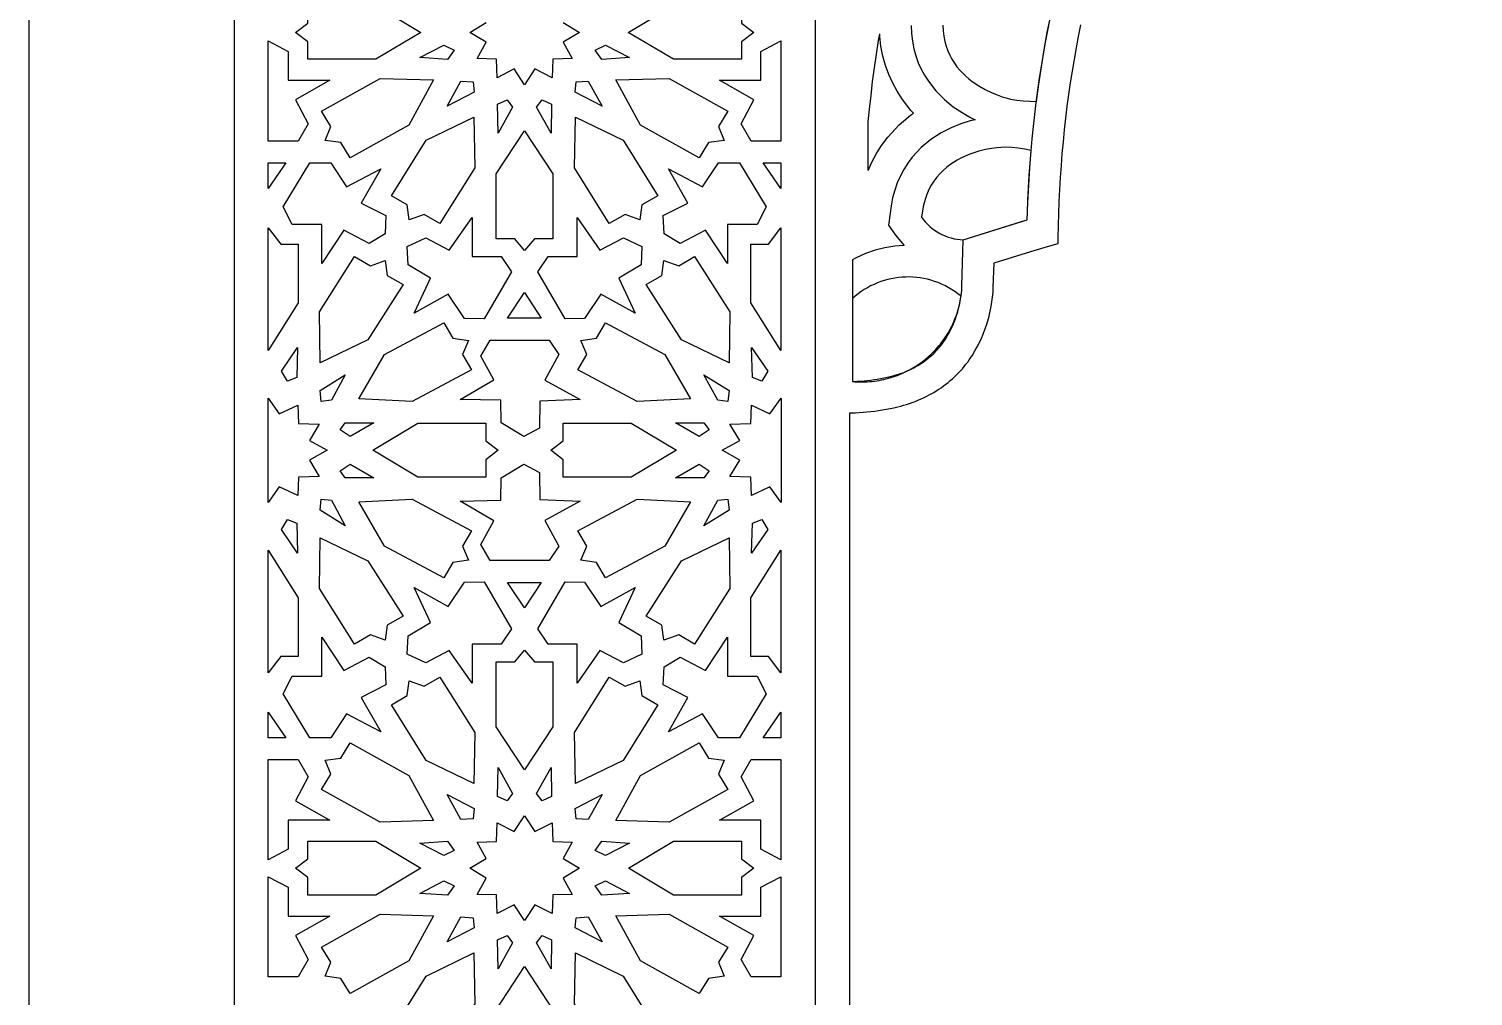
# Model space of a CAD drawing. Extents: x -275 to 275, y -935 to 935.
# Drawn here: x -275 to -63.8, y 469.7 to 611.1 of the extents above; entities that cross this region are included whole.
import ezdxf

# ---------------------------------------------------------------- set-up
doc = ezdxf.new("R2010")
doc.units = 0
doc.layers.add('LAYER_1', color=18, linetype='CONTINUOUS')
doc.layers.add('LAYER_2', color=4, linetype='CONTINUOUS')

msp = doc.modelspace()

# ---------------------------------------------------------------- linework, layer by layer
at = {"layer": 'LAYER_1'}
for points in [[(-275, -935), (275, -935), (275, 935), (-275, 935)], [(-217.66, 610.61), (-224.27, 606.67), (-234.21, 606.67), (-234.21, 609.24), (-236.02, 610.61), (-236.02, 610.61), (-234.21, 611.98), (-234.21, 614.55), (-224.27, 614.55)], [(-170.79, 611.98), (-168.98, 610.61), (-168.98, 610.61), (-170.79, 609.24), (-170.79, 606.67), (-180.73, 606.67), (-187.34, 610.61), (-180.73, 614.55), (-170.79, 614.55)], [(-237.06, 607.81), (-237.06, 603.6), (-231.01, 603.6), (-236, 600.74), (-234.16, 597.25), (-235.62, 594.7), (-239.99, 594.7), (-239.99, 609.36)], [(-212.8, 608.01), (-213.78, 606.66), (-217.82, 606.93), (-214.33, 608.74)], [(-187.18, 606.93), (-191.22, 606.66), (-192.2, 608.01), (-190.67, 608.74)], [(-165.01, 594.7), (-169.38, 594.7), (-170.84, 597.25), (-169, 600.74), (-173.99, 603.6), (-167.94, 603.6), (-167.94, 607.81), (-165.01, 609.36)], [(-215.83, 603.65), (-219.44, 597.06), (-228.02, 592.27), (-229.38, 594.49), (-231.68, 594.8), (-230.84, 596.86), (-232.2, 599.08), (-223.62, 603.87)], [(-210.02, 603.36), (-209.9, 601.88), (-213.85, 599.83), (-211.81, 603.48)], [(-191.15, 599.83), (-195.1, 601.88), (-194.98, 603.36), (-193.19, 603.48)], [(-172.8, 599.08), (-174.16, 596.86), (-173.32, 594.8), (-175.62, 594.49), (-176.98, 592.27), (-185.56, 597.06), (-189.17, 603.65), (-181.38, 603.87)], [(-204.25, 599.68), (-206.37, 595.87), (-206.45, 600.11), (-205.06, 600.77)], [(-198.55, 600.11), (-198.63, 595.87), (-200.75, 599.68), (-199.94, 600.77)], [(-209.78, 590.78), (-214.88, 582.65), (-217.19, 583.97), (-219.36, 583.18), (-219.66, 585.37), (-221.98, 586.69), (-216.89, 594.83), (-209.94, 598.22)], [(-188.11, 594.83), (-183.02, 586.69), (-185.34, 585.37), (-185.64, 583.18), (-187.81, 583.97), (-190.12, 582.65), (-195.22, 590.78), (-195.06, 598.22)], [(-198.36, 589.91), (-198.36, 580.43), (-201.06, 580.43), (-202.5, 578.7), (-203.94, 580.43), (-206.64, 580.43), (-206.64, 589.91), (-202.5, 596.21)], [(-138.36, 580.27), (-128.99, 583.18), (-128.89, 585.72), (-128.76, 588.27), (-128.61, 590.81), (-128.43, 593.35), (-129.36, 593.53), (-130.3, 593.68), (-131.25, 593.78), (-132.21, 593.82), (-132.85, 593.79), (-133.46, 593.73), (-134.21, 593.63), (-135.1, 593.47), (-136.07, 593.23), (-137.11, 592.9), (-137.64, 592.7), (-138.18, 592.47), (-138.72, 592.21), (-139.26, 591.92), (-139.79, 591.59), (-140.31, 591.23), (-140.82, 590.84), (-141.31, 590.41), (-141.78, 589.93), (-142.22, 589.42), (-142.64, 588.86), (-143.02, 588.26), (-143.37, 587.61), (-143.68, 586.91), (-143.94, 586.16), (-144.16, 585.36), (-144.33, 584.5), (-144.44, 583.59), (-144.17, 583.22), (-143.88, 582.88), (-143.57, 582.55), (-143.24, 582.24), (-142.9, 581.95), (-142.55, 581.69), (-142.17, 581.44), (-141.79, 581.22), (-141.39, 581.02), (-140.99, 580.84), (-140.57, 580.68), (-140.14, 580.55), (-139.7, 580.44), (-139.26, 580.36), (-138.81, 580.3)], [(-239.99, 587.77), (-239.99, 591.53), (-237.4, 591.53)], [(-228.53, 588.04), (-223.54, 590.65), (-226.39, 585.64), (-222.78, 583.81), (-222.91, 581.14), (-225.23, 579.72), (-228.94, 581.67), (-232.15, 576.82), (-232.15, 582.53), (-236.49, 582.53), (-237.82, 585.11), (-233.93, 591.53), (-230.85, 591.53)], [(-167.18, 585.11), (-168.51, 582.53), (-172.85, 582.53), (-172.85, 576.82), (-176.06, 581.67), (-179.77, 579.72), (-182.09, 581.14), (-182.22, 583.81), (-178.61, 585.64), (-181.46, 590.65), (-176.47, 588.04), (-174.15, 591.53), (-171.07, 591.53)], [(-165.01, 587.77), (-167.6, 591.53), (-165.01, 591.53)], [(-210.19, 577.84), (-205.93, 577.84), (-204.42, 575.58), (-208.43, 568.7), (-211.28, 568.75), (-213.66, 572.31), (-218.67, 569.57), (-216.27, 574.67), (-219.54, 576.63), (-219.66, 579.31), (-216.95, 580.58), (-213.52, 578.78), (-210.19, 583.54)], [(-191.48, 578.78), (-188.05, 580.58), (-185.34, 579.31), (-185.46, 576.63), (-188.73, 574.67), (-186.33, 569.57), (-191.34, 572.31), (-193.72, 568.75), (-196.57, 568.7), (-200.58, 575.58), (-199.07, 577.84), (-194.81, 577.84), (-194.81, 583.54)], [(-238.15, 579.65), (-235.6, 579.65), (-235.6, 571.08), (-239.99, 564.07), (-239.99, 582.02)], [(-165.01, 564.07), (-169.4, 571.08), (-169.4, 579.65), (-166.85, 579.65), (-165.01, 582.02)], [(-225.05, 576.49), (-222.88, 577.26), (-222.59, 575.07), (-220.28, 573.73), (-225.44, 565.63), (-232.41, 562.29), (-232.51, 569.72), (-227.36, 577.83)], [(-172.49, 569.72), (-172.59, 562.29), (-179.56, 565.63), (-184.72, 573.73), (-182.41, 575.07), (-182.12, 577.26), (-179.95, 576.49), (-177.64, 577.83)], [(-154.55, 559.55), (-154.19, 559.52), (-153.82, 559.5), (-153.46, 559.49), (-153.1, 559.49), (-152.74, 559.5), (-152.39, 559.51), (-152.03, 559.53), (-151.68, 559.57), (-151.33, 559.61), (-150.98, 559.66), (-150.64, 559.71), (-150.29, 559.78), (-149.95, 559.85), (-149.61, 559.93), (-149.28, 560.02), (-148.95, 560.12), (-148.62, 560.22), (-148.29, 560.33), (-147.97, 560.45), (-147.65, 560.58), (-147.33, 560.71), (-147.02, 560.85), (-146.71, 561), (-146.4, 561.15), (-146.1, 561.31), (-145.81, 561.48), (-145.51, 561.66), (-145.22, 561.84), (-144.94, 562.03), (-144.66, 562.22), (-144.38, 562.42), (-144.11, 562.63), (-143.85, 562.84), (-143.59, 563.06), (-143.33, 563.29), (-143.08, 563.52), (-142.84, 563.76), (-142.6, 564), (-142.37, 564.25), (-142.14, 564.5), (-141.92, 564.76), (-141.7, 565.02), (-141.49, 565.29), (-141.29, 565.57), (-141.09, 565.85), (-140.9, 566.14), (-140.71, 566.43), (-140.53, 566.72), (-140.36, 567.02), (-140.2, 567.32), (-140.04, 567.63), (-139.89, 567.95), (-139.74, 568.26), (-139.61, 568.58), (-139.48, 568.91), (-139.36, 569.24), (-139.24, 569.57), (-139.14, 569.91), (-139.04, 570.25), (-138.95, 570.6), (-138.87, 570.95), (-138.8, 571.3), (-138.73, 571.66), (-138.67, 572.02), (-139.13, 572.38), (-139.59, 572.71), (-140.06, 573.02), (-140.54, 573.31), (-141.03, 573.57), (-141.53, 573.8), (-142.04, 574.01), (-142.55, 574.2), (-143.07, 574.36), (-143.59, 574.5), (-144.11, 574.62), (-144.64, 574.71), (-145.17, 574.77), (-145.7, 574.82), (-146.23, 574.84), (-146.77, 574.83), (-147.3, 574.8), (-147.83, 574.75), (-148.35, 574.68), (-148.87, 574.58), (-149.39, 574.46), (-149.9, 574.32), (-150.41, 574.16), (-150.91, 573.97), (-151.4, 573.76), (-151.89, 573.53), (-152.36, 573.27), (-152.83, 572.99), (-153.28, 572.7), (-153.72, 572.38), (-154.15, 572.03), (-154.57, 571.67)], [(-200.06, 568.82), (-205, 568.82), (-202.5, 572.55)], [(-212.99, 565.89), (-210.71, 565.54), (-211.59, 563.5), (-210.28, 561.25), (-218.96, 556.63), (-226.74, 557.01), (-222.99, 563.52), (-214.31, 568.14)], [(-182.01, 563.52), (-178.26, 557.01), (-186.04, 556.63), (-194.72, 561.25), (-193.41, 563.5), (-194.29, 565.54), (-192.01, 565.89), (-190.69, 568.14)], [(-235.81, 560.15), (-237.2, 559.6), (-238.07, 561.06), (-235.7, 564.52)], [(-197.49, 563.51), (-199.56, 559.73), (-194.36, 556.92), (-200.26, 556.68), (-200.31, 552.73), (-202.59, 551.5), (-205.94, 553.53), (-205.96, 556.8), (-211.94, 556.94), (-207, 559.8), (-208.89, 563.24), (-207.53, 565.6), (-198.93, 565.6)], [(-166.93, 561.06), (-167.8, 559.6), (-169.19, 560.15), (-169.3, 564.52)], [(-230.75, 556.8), (-232.24, 556.65), (-232.42, 558.25), (-228.73, 560.53)], [(-172.58, 558.25), (-172.76, 556.65), (-174.25, 556.8), (-176.27, 560.53)], [(-238.38, 554.84), (-235.69, 556.11), (-235.58, 553.41), (-232.53, 553.31), (-233.96, 550.92), (-231.38, 549.49), (-233.96, 548.06), (-232.53, 545.67), (-235.58, 545.57), (-235.69, 542.87), (-238.38, 544.14), (-240, 541.84), (-240, 549.49), (-240, 549.49), (-240, 549.49), (-240, 557.14)], [(-165, 549.49), (-165, 549.49), (-165, 549.49), (-165, 541.84), (-166.62, 544.14), (-169.31, 542.87), (-169.42, 545.57), (-172.47, 545.67), (-171.04, 548.06), (-173.62, 549.49), (-171.04, 550.92), (-172.47, 553.31), (-169.42, 553.41), (-169.31, 556.11), (-166.62, 554.84), (-165, 557.14)], [(-224.56, 553.52), (-228.03, 551.52), (-229.49, 552.47), (-228.72, 553.53)], [(-208.16, 550.86), (-206.35, 549.49), (-208.16, 548.12), (-208.16, 545.54), (-218.1, 545.54), (-224.71, 549.49), (-224.71, 549.49), (-224.71, 549.49), (-218.1, 553.44), (-208.16, 553.44)], [(-180.29, 549.49), (-180.29, 549.49), (-180.29, 549.49), (-186.9, 545.54), (-196.84, 545.54), (-196.84, 548.12), (-198.65, 549.49), (-196.84, 550.86), (-196.84, 553.44), (-186.9, 553.44)], [(-175.51, 552.47), (-176.97, 551.52), (-180.44, 553.52), (-176.28, 553.53)], [(-224.56, 545.46), (-228.72, 545.45), (-229.49, 546.51), (-228.03, 547.46)], [(-200.31, 546.25), (-200.26, 542.3), (-194.36, 542.06), (-199.56, 539.25), (-197.49, 535.47), (-198.93, 533.38), (-207.53, 533.38), (-208.89, 535.74), (-207, 539.18), (-211.94, 542.04), (-205.96, 542.18), (-205.94, 545.45), (-202.59, 547.48)], [(-175.51, 546.51), (-176.28, 545.45), (-180.44, 545.46), (-176.97, 547.46)], [(-230.75, 542.18), (-228.73, 538.45), (-232.42, 540.73), (-232.24, 542.33)], [(-210.28, 537.73), (-211.59, 535.48), (-210.71, 533.44), (-212.99, 533.09), (-214.31, 530.84), (-222.99, 535.46), (-226.74, 541.97), (-218.96, 542.35)], [(-178.26, 541.97), (-182.01, 535.46), (-190.69, 530.84), (-192.01, 533.09), (-194.29, 533.44), (-193.41, 535.48), (-194.72, 537.73), (-186.04, 542.35)], [(-172.58, 540.73), (-176.27, 538.45), (-174.25, 542.18), (-172.76, 542.33)], [(-235.81, 538.83), (-235.7, 534.46), (-238.07, 537.92), (-237.2, 539.38)], [(-166.93, 537.92), (-169.3, 534.46), (-169.19, 538.83), (-167.8, 539.38)], [(-225.44, 533.35), (-220.28, 525.25), (-222.59, 523.91), (-222.88, 521.72), (-225.05, 522.49), (-227.36, 521.15), (-232.51, 529.26), (-232.41, 536.69)], [(-172.49, 529.26), (-177.64, 521.15), (-179.95, 522.49), (-182.12, 521.72), (-182.41, 523.91), (-184.72, 525.25), (-179.56, 533.35), (-172.59, 536.69)], [(-235.6, 527.9), (-235.6, 519.33), (-238.15, 519.33), (-239.99, 516.96), (-239.99, 534.91)], [(-165.01, 516.96), (-166.85, 519.33), (-169.4, 519.33), (-169.4, 527.9), (-165.01, 534.91)], [(-204.42, 523.4), (-205.93, 521.14), (-210.19, 521.14), (-210.19, 515.44), (-213.52, 520.2), (-216.95, 518.4), (-219.66, 519.67), (-219.54, 522.35), (-216.27, 524.31), (-218.67, 529.41), (-213.66, 526.67), (-211.28, 530.23), (-208.43, 530.28)], [(-202.5, 526.43), (-205, 530.16), (-200.06, 530.16)], [(-193.72, 530.23), (-191.34, 526.67), (-186.33, 529.41), (-188.73, 524.31), (-185.46, 522.35), (-185.34, 519.67), (-188.05, 518.4), (-191.48, 520.2), (-194.81, 515.44), (-194.81, 521.14), (-199.07, 521.14), (-200.58, 523.4), (-196.57, 530.28)], [(-228.94, 517.31), (-225.23, 519.26), (-222.91, 517.84), (-222.78, 515.17), (-226.39, 513.34), (-223.54, 508.33), (-228.53, 510.94), (-230.85, 507.45), (-233.93, 507.45), (-237.82, 513.87), (-236.49, 516.45), (-232.15, 516.45), (-232.15, 522.16)], [(-172.85, 516.45), (-168.51, 516.45), (-167.18, 513.87), (-171.07, 507.45), (-174.15, 507.45), (-176.47, 510.94), (-181.46, 508.33), (-178.61, 513.34), (-182.22, 515.17), (-182.09, 517.84), (-179.77, 519.26), (-176.06, 517.31), (-172.85, 522.16)], [(-201.06, 518.55), (-198.36, 518.55), (-198.36, 509.07), (-202.5, 502.77), (-206.64, 509.07), (-206.64, 518.55), (-203.94, 518.55), (-202.5, 520.28)], [(-209.78, 508.2), (-209.94, 500.76), (-216.89, 504.15), (-221.98, 512.29), (-219.66, 513.61), (-219.36, 515.8), (-217.19, 515.01), (-214.88, 516.33)], [(-187.81, 515.01), (-185.64, 515.8), (-185.34, 513.61), (-183.02, 512.29), (-188.11, 504.15), (-195.06, 500.76), (-195.22, 508.2), (-190.12, 516.33)], [(-237.4, 507.45), (-239.99, 507.45), (-239.99, 511.21)], [(-165.01, 507.45), (-167.6, 507.45), (-165.01, 511.21)], [(-219.44, 501.92), (-215.83, 495.33), (-223.62, 495.11), (-232.2, 499.9), (-230.84, 502.12), (-231.68, 504.18), (-229.38, 504.49), (-228.02, 506.71)], [(-175.62, 504.49), (-173.32, 504.18), (-174.16, 502.12), (-172.8, 499.9), (-181.38, 495.11), (-189.17, 495.33), (-185.56, 501.92), (-176.98, 506.71)], [(-234.16, 501.73), (-236, 498.24), (-231.01, 495.38), (-237.06, 495.38), (-237.06, 491.17), (-239.99, 489.62), (-239.99, 504.28), (-235.62, 504.28)], [(-204.25, 499.3), (-205.06, 498.21), (-206.45, 498.87), (-206.37, 503.11)], [(-198.55, 498.87), (-199.94, 498.21), (-200.75, 499.3), (-198.63, 503.11)], [(-165.01, 489.62), (-167.94, 491.17), (-167.94, 495.38), (-173.99, 495.38), (-169, 498.24), (-170.84, 501.73), (-169.38, 504.28), (-165.01, 504.28)], [(-209.9, 497.1), (-210.02, 495.62), (-211.81, 495.5), (-213.85, 499.15)], [(-193.19, 495.5), (-194.98, 495.62), (-195.1, 497.1), (-191.15, 499.15)], [(-200.99, 493.72), (-198.49, 495), (-198.39, 492.29), (-195.55, 492.2), (-196.88, 489.8), (-194.48, 488.37), (-196.88, 486.94), (-195.55, 484.55), (-198.39, 484.46), (-198.49, 481.75), (-200.99, 483.02), (-202.5, 480.73), (-204.01, 483.02), (-206.51, 481.75), (-206.61, 484.46), (-209.45, 484.55), (-208.12, 486.94), (-210.52, 488.37), (-208.12, 489.8), (-209.45, 492.2), (-206.61, 492.29), (-206.51, 495), (-204.01, 493.72), (-202.5, 496.02)], [(-217.67, 488.37), (-224.27, 484.44), (-234.21, 484.44), (-234.21, 487.01), (-236.01, 488.37), (-234.21, 489.74), (-234.21, 492.31), (-224.27, 492.31)], [(-212.8, 490.97), (-214.33, 490.24), (-217.82, 492.05), (-213.78, 492.32)], [(-187.18, 492.05), (-190.67, 490.24), (-192.2, 490.97), (-191.22, 492.32)], [(-170.79, 489.74), (-168.99, 488.37), (-170.79, 487.01), (-170.79, 484.44), (-180.73, 484.44), (-187.33, 488.37), (-180.73, 492.31), (-170.79, 492.31)], [(-237.06, 485.58), (-237.06, 481.37), (-231.01, 481.37), (-236, 478.51), (-234.16, 475.02), (-235.62, 472.47), (-239.99, 472.47), (-239.99, 487.13)], [(-212.8, 485.78), (-213.78, 484.43), (-217.82, 484.7), (-214.33, 486.51)], [(-187.18, 484.7), (-191.22, 484.43), (-192.2, 485.78), (-190.67, 486.51)], [(-165.01, 472.47), (-169.38, 472.47), (-170.84, 475.02), (-169, 478.51), (-173.99, 481.37), (-167.94, 481.37), (-167.94, 485.58), (-165.01, 487.13)], [(-215.83, 481.42), (-219.44, 474.83), (-228.02, 470.04), (-229.38, 472.26), (-231.68, 472.57), (-230.84, 474.63), (-232.2, 476.85), (-223.62, 481.64)], [(-172.8, 476.85), (-174.16, 474.63), (-173.32, 472.57), (-175.62, 472.26), (-176.98, 470.04), (-185.56, 474.83), (-189.17, 481.42), (-181.38, 481.64)], [(-210.02, 481.13), (-209.9, 479.65), (-213.85, 477.6), (-211.81, 481.25)], [(-191.15, 477.6), (-195.1, 479.65), (-194.98, 481.13), (-193.19, 481.25)], [(-204.25, 477.45), (-206.37, 473.64), (-206.45, 477.88), (-205.06, 478.54)], [(-198.55, 477.88), (-198.63, 473.64), (-200.75, 477.45), (-199.94, 478.54)], [(-209.78, 468.55), (-214.88, 460.42), (-217.19, 461.74), (-219.36, 460.95), (-219.66, 463.14), (-221.98, 464.46), (-216.89, 472.6), (-209.94, 475.99)], [(-188.11, 472.6), (-183.02, 464.46), (-185.34, 463.14), (-185.64, 460.95), (-187.81, 461.74), (-190.12, 460.42), (-195.22, 468.55), (-195.06, 475.99)], [(-198.36, 467.68), (-198.36, 458.2), (-201.06, 458.2), (-202.5, 456.47), (-203.94, 458.2), (-206.64, 458.2), (-206.64, 467.68), (-202.5, 473.98)]]:
    msp.add_lwpolyline(points, close=True, dxfattribs=at)
for points in [[(-141.35, 611.66), (-141.31, 610.83), (-141.21, 610.04), (-141.06, 609.29), (-140.86, 608.58), (-140.62, 607.91), (-140.33, 607.28), (-140.01, 606.68), (-139.65, 606.12), (-139.27, 605.59), (-138.85, 605.1), (-138.42, 604.64), (-137.97, 604.21), (-137.51, 603.81), (-137.03, 603.44), (-136.07, 602.79), (-135.12, 602.25), (-134.22, 601.81), (-133.39, 601.46), (-132.66, 601.2), (-132.08, 601.02), (-131.45, 600.86), (-130.51, 600.69), (-129.57, 600.59), (-128.61, 600.53), (-127.66, 600.51), (-127.3, 603.03), (-126.91, 605.55), (-126.5, 608.06), (-126.06, 610.57), (-125.54, 613.07)], [(-196.88, 612.05), (-194.47, 610.61), (-194.47, 610.61), (-196.88, 609.18), (-195.55, 606.78), (-198.39, 606.69), (-198.49, 603.98), (-200.99, 605.26), (-202.5, 602.96), (-204.01, 605.26), (-206.51, 603.98), (-206.61, 606.69), (-209.45, 606.78), (-208.12, 609.18), (-210.53, 610.61), (-210.53, 610.61), (-208.12, 612.05)], [(-152.26, 590.42), (-151.72, 591.64), (-151.04, 592.9), (-150.29, 594.09), (-149.38, 595.31), (-147.72, 597.11), (-146.04, 598.5), (-145.64, 598.8), (-146, 599.21), (-147.24, 600.8), (-148.02, 602.01), (-148.65, 603.19), (-149.22, 604.44), (-149.7, 605.76), (-150.09, 607.15), (-150.38, 608.58), (-150.56, 610.06), (-150.57, 610.38)], [(-152.26, 597.53), (-152.07, 599.36), (-151.84, 601.39), (-151.6, 603.41), (-151.33, 605.42), (-151.04, 607.43), (-150.73, 609.43), (-150.57, 610.38)], [(-152.26, 590.42), (-152.26, 597.53)], [(-129, 583.18), (-128.89, 585.72), (-128.76, 588.27), (-128.61, 590.81), (-128.43, 593.35)]]:
    msp.add_lwpolyline(points, dxfattribs=at)
at = {"layer": 'LAYER_2'}
for points in [[(-245, 905), (-245, -905), (245, -905), (245, 905)], [(160, -820), (160, 820), (-160, 820), (-160, -820)]]:
    msp.add_lwpolyline(points, close=True, dxfattribs=at)
for points in [[(-145.99, 611.61), (-145.93, 610.44), (-145.79, 609.31), (-145.58, 608.22), (-145.28, 607.17), (-144.92, 606.17), (-144.49, 605.23), (-144.01, 604.35), (-143.45, 603.46), (-142.34, 602.04), (-141.1, 600.79), (-139.81, 599.74), (-138.53, 598.88), (-137.3, 598.17), (-136.62, 597.84), (-137.33, 597.67), (-138.69, 597.24), (-140.11, 596.67), (-141.59, 595.91), (-143.07, 594.95), (-144.51, 593.76), (-145.8, 592.37), (-146.46, 591.47), (-147.03, 590.58), (-147.54, 589.62), (-147.99, 588.6), (-148.37, 587.53), (-148.68, 586.4), (-148.91, 585.23), (-149.04, 584.16), (-149.26, 582.4), (-148.25, 580.95), (-147, 579.44), (-147.11, 579.43), (-148.37, 579.34), (-149.82, 579.11), (-151.25, 578.74), (-152.64, 578.25), (-154, 577.64), (-154.55, 577.33), (-154.55, 559.55), (-154.34, 559.56), (-153.85, 559.58), (-153.35, 559.61), (-152.86, 559.65), (-152.38, 559.7), (-151.89, 559.76), (-151.4, 559.83), (-150.92, 559.9), (-150.43, 559.99), (-149.95, 560.08), (-149.47, 560.18), (-149, 560.29), (-148.66, 560.37), (-148.33, 560.46), (-148.01, 560.56), (-147.69, 560.66), (-147.37, 560.77), (-147.06, 560.89), (-146.75, 561.01), (-146.45, 561.14), (-146.15, 561.28), (-145.85, 561.42), (-145.57, 561.57), (-145.28, 561.73), (-145.01, 561.89), (-144.73, 562.05), (-144.47, 562.22), (-144.21, 562.4), (-143.95, 562.58), (-143.7, 562.77), (-143.46, 562.96), (-143.23, 563.15), (-143, 563.35), (-142.77, 563.56), (-142.56, 563.77), (-142.35, 563.98), (-142.14, 564.2), (-141.95, 564.42), (-141.76, 564.64), (-141.57, 564.87), (-141.4, 565.1), (-141.23, 565.34), (-141.06, 565.58), (-140.91, 565.81), (-140.63, 566.29), (-140.37, 566.76), (-140.12, 567.24), (-139.89, 567.73), (-139.68, 568.22), (-139.49, 568.72), (-139.32, 569.21), (-139.16, 569.72), (-139.02, 570.25), (-138.89, 570.79), (-138.78, 571.34), (-138.69, 571.88), (-138.62, 572.42), (-138.57, 572.97), (-138.54, 573.52), (-138.36, 580.27), (-129.82, 582.93), (-128.99, 583.18), (-128.96, 584.28), (-128.89, 586.09), (-128.81, 587.89), (-128.7, 589.69), (-128.58, 591.48), (-128.44, 593.27), (-128.27, 595.05), (-128.09, 596.83), (-127.9, 598.6), (-127.68, 600.37), (-127.44, 602.14), (-127.19, 603.9), (-126.92, 605.65), (-126.63, 607.4), (-126.32, 609.15), (-126, 610.88), (-125.65, 612.62)], [(-155, 554.98), (-154.15, 554.99), (-153.58, 555.02), (-153.01, 555.06), (-152.44, 555.11), (-151.87, 555.16), (-151.3, 555.23), (-150.74, 555.31), (-150.17, 555.39), (-149.61, 555.49), (-149.05, 555.6), (-148.49, 555.72), (-147.94, 555.84), (-147.5, 555.95), (-147.07, 556.07), (-146.64, 556.2), (-146.22, 556.33), (-145.8, 556.48), (-145.39, 556.63), (-144.98, 556.8), (-144.58, 556.97), (-144.18, 557.15), (-143.79, 557.34), (-143.41, 557.54), (-143.03, 557.75), (-142.66, 557.96), (-142.29, 558.18), (-141.93, 558.41), (-141.58, 558.65), (-141.24, 558.9), (-140.9, 559.15), (-140.57, 559.41), (-140.24, 559.68), (-139.93, 559.96), (-139.62, 560.24), (-139.32, 560.53), (-139.03, 560.82), (-138.75, 561.12), (-138.47, 561.43), (-138.21, 561.75), (-137.95, 562.07), (-137.7, 562.4), (-137.46, 562.73), (-137.23, 563.07), (-137.01, 563.41), (-136.65, 564.02), (-136.31, 564.62), (-135.99, 565.24), (-135.7, 565.87), (-135.43, 566.5), (-135.18, 567.15), (-134.96, 567.79), (-134.75, 568.45), (-134.57, 569.13), (-134.4, 569.82), (-134.27, 570.52), (-134.15, 571.22), (-134.06, 571.91), (-133.99, 572.62), (-133.95, 573.32), (-133.85, 576.89), (-128.48, 578.56), (-126.04, 579.29), (-124.45, 579.74), (-124.45, 580.61), (-124.42, 582.38), (-124.37, 584.14), (-124.31, 585.89), (-124.22, 587.65), (-124.12, 589.4), (-124, 591.14), (-123.86, 592.88), (-123.71, 594.62), (-123.53, 596.35), (-123.34, 598.07), (-123.13, 599.8), (-122.9, 601.51), (-122.65, 603.23), (-122.39, 604.93), (-122.1, 606.63), (-121.8, 608.33), (-121.49, 610.02), (-121.15, 611.71)], [(-155, 554.98), (-155, -815), (155, -815), (155, 554.99)]]:
    msp.add_lwpolyline(points, dxfattribs=at)

doc.saveas('drawing.dxf')
